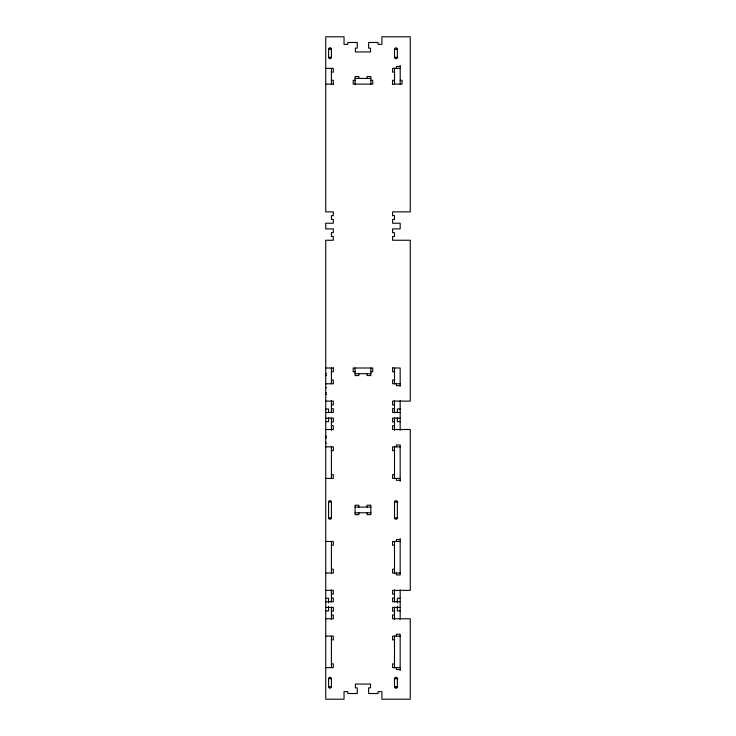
<?xml version="1.0" encoding="UTF-8"?>
<svg xmlns="http://www.w3.org/2000/svg" width="736" height="736" viewBox="0 0 736 736"><rect width="100%" height="100%" fill="white"/><g stroke="black" fill="none" stroke-linecap="round" stroke-linejoin="round"><path stroke-width="1.1" d="M329.342 48.125L328.808 48.512A1.067 1.067 0 0 0 328.569 49.183L328.569 57.307A1.417 1.417 0 0 0 329.995 58.724A1.417 1.417 0 0 0 331.412 57.307L331.412 49.183A1.067 1.067 0 0 0 331.172 48.512L330.639 48.125M396.566 687.875L397.1 687.488A1.067 1.067 0 0 0 397.339 686.817L397.339 678.693A1.417 1.417 0 0 0 395.913 677.276A1.417 1.417 0 0 0 394.496 678.693L394.496 686.817A1.067 1.067 0 0 0 394.735 687.488L395.269 687.875M328.569 49.413L331.412 49.413M394.524 49.413L397.928 49.413M328.569 57.307L331.412 57.307M397.928 57.307L394.524 57.307L394.496 49.183A1.067 1.067 0 0 1 394.735 48.512L395.149 48.18A1.693 1.693 0 0 1 396.557 48.125M400.172 66.452L396.391 66.452L396.391 68.347M325.735 68.347L333.307 68.347L333.307 72.128L331.412 72.128M400.2 68.347L392.601 68.347L392.601 72.128L394.496 72.128M355.065 78.439L370.843 78.439M331.412 80.325L333.307 80.325L333.307 84.116M355.083 80.325L353.188 80.325L353.188 84.116L372.747 84.116L372.747 80.325L370.852 80.325M394.496 80.325L392.601 80.325L392.601 84.116M400.172 80.325L402.068 80.325L402.068 84.116L392.288 84.116M325.735 84.116L333.62 84.116M325.735 368L333.629 368M392.306 368L400.172 368L400.172 386.133M331.412 371.781L333.307 371.781L333.307 368M355.083 371.781L353.188 371.781L353.188 368L372.747 368L372.747 371.781L370.852 371.781M394.496 371.781L392.601 371.781L392.601 368M325.735 373.676L326.444 373.676M355.083 373.676L370.852 373.676M325.735 375.572L326.444 375.572M331.412 379.988L333.307 379.988L333.307 383.769L325.735 383.769M394.496 379.988L392.601 379.988L392.601 383.769L400.172 383.769M400.172 385.664L396.391 385.664L396.391 383.769M325.735 387.559L326.444 387.559M325.735 392.702L326.444 392.702M325.735 394.432L326.444 394.432M325.735 401.12L333.307 401.12L333.307 404.901L331.412 404.901M394.496 404.901L392.601 404.901L392.601 401.12L410.265 401.12L410.265 240.249L392.601 240.249L392.601 236.468L394.496 236.468L394.496 232.677L392.601 232.677L392.601 228.896L400.172 228.896L400.172 223.22L392.601 223.22L392.601 219.429L394.496 219.429L394.496 215.648L392.601 215.648L392.601 211.867L410.265 211.867L410.265 36.8L381.883 36.8L381.883 44.372L378.092 44.372L378.092 42.476L368.635 42.476L368.635 48.153L370.521 48.153L370.521 51.943L355.387 51.943L355.387 48.153L357.273 48.153L357.273 42.476L347.815 42.476L347.815 44.372L344.025 44.372L344.025 36.8L325.735 36.8L325.735 211.867L333.307 211.867L333.307 215.648L331.412 215.648L331.412 219.429L333.307 219.429L333.307 223.22L325.735 223.22L325.735 228.896L333.307 228.896L333.307 232.677L331.412 232.677L331.412 236.468L333.307 236.468L333.307 240.249L325.735 240.249L325.735 699.2L344.025 699.2L344.025 691.628L347.815 691.628L347.815 693.524L357.273 693.524L357.273 687.847L355.387 687.847L355.387 684.057L370.521 684.057L370.521 687.847L368.635 687.847L368.635 693.524L378.092 693.524L378.092 691.628L381.883 691.628L381.883 699.2L410.265 699.2L410.265 618.764L392.601 618.764L392.601 614.983L394.496 614.983M331.412 408.692L333.307 408.692L333.307 412.473L325.735 412.473M394.496 408.692L392.601 408.692L392.601 412.473L400.172 412.473M325.735 409.004L328.569 409.004L328.569 412.418M400.172 409.004L397.339 409.004L397.339 412.418M325.735 418.149L333.307 418.149L333.307 421.94L331.412 421.94M400.172 418.149L392.601 418.149L392.601 421.94L394.496 421.94M325.735 421.627L328.569 421.627L328.569 417.634M400.172 421.627L397.339 421.627L397.339 417.634M331.412 425.721L333.307 425.721L333.307 429.511L325.735 429.511M394.496 425.721L392.601 425.721L392.601 429.511L410.265 429.511L410.265 590.373L392.601 590.373L392.601 594.164L394.496 594.164M325.735 436.19L326.444 436.19M325.735 437.929L326.444 437.929M325.735 443.072L326.444 443.072M325.735 446.853L333.307 446.853L333.307 450.644L331.412 450.644M400.172 446.853L392.601 446.853L392.601 450.644L394.496 450.644M331.412 474.619L333.307 474.619L333.307 478.4L325.735 478.4M394.496 474.619L392.601 474.619L392.601 478.4L400.172 478.4M400.172 480.295L396.391 480.295L396.391 478.4M328.569 502.053L331.412 502.053L331.412 517.831A1.417 1.417 0 0 1 329.995 519.248A1.417 1.417 0 0 1 328.569 517.831L328.569 502.053A1.417 1.417 0 0 1 329.995 500.636A1.417 1.417 0 0 1 331.412 502.053M394.496 502.053A1.417 1.417 0 0 1 395.913 500.636A1.417 1.417 0 0 1 397.339 502.053L397.339 517.831A1.417 1.417 0 0 1 395.913 519.248A1.417 1.417 0 0 1 394.496 517.831L394.496 502.053L397.9 502.053M355.065 507.104L370.843 507.104M355.065 512.78L370.843 512.78M328.569 517.831L331.412 517.831M394.496 517.831L397.9 517.831M400.172 539.589L396.391 539.589L396.391 541.484M325.735 541.484L333.307 541.484L333.307 545.275L331.412 545.275M400.172 541.484L392.601 541.484L392.601 545.275L394.496 545.275M331.412 569.241L333.307 569.241L333.307 573.031L325.735 573.031M394.496 569.241L392.601 569.241L392.601 573.031L400.172 573.031M325.735 590.373L333.307 590.373L333.307 594.164L331.412 594.164M331.412 597.945L333.307 597.945L333.307 601.735L325.735 601.735M394.496 597.945L392.601 597.945L392.601 601.735L400.172 601.735M325.735 598.267L328.569 598.267L328.569 602.848M400.172 598.267L397.339 598.267L397.339 602.848M325.735 607.412L333.307 607.412L333.307 611.193L331.412 611.193M400.172 607.412L392.601 607.412L392.601 611.193L394.496 611.193M325.735 610.88L328.569 610.88L328.569 606.289M400.172 610.88L397.339 610.88L397.339 606.289M331.412 614.983L333.307 614.983L333.307 618.764L325.735 618.764M325.735 636.116L333.307 636.116L333.307 639.897L331.412 639.897M400.172 636.116L392.601 636.116L392.601 639.897L394.496 639.897M331.412 663.872L333.307 663.872L333.307 667.653L325.735 667.653M394.496 663.872L392.601 663.872L392.601 667.653L400.172 667.653M400.172 669.548L396.391 669.548L396.391 667.653M329.342 687.875L328.808 687.488A1.067 1.067 0 0 1 328.569 686.817L328.569 678.693L331.412 678.693L331.412 686.817A1.067 1.067 0 0 1 331.172 687.488L330.758 687.82A1.693 1.693 0 0 1 329.351 687.875M394.496 678.693L397.9 678.693M328.569 686.587L331.412 686.587M394.496 686.587L397.9 686.587M396.566 48.125L397.1 48.512A1.067 1.067 0 0 1 397.339 49.183L397.366 57.307A1.417 1.417 0 0 1 395.913 58.724A1.417 1.417 0 0 1 394.496 57.307M400.2 65.504L400.2 84.116M400.172 400.596L400.172 430.358M400.172 481.243L400.172 444.967L396.391 444.967L396.391 446.853M400.172 538.651L400.172 574.917L396.391 574.917L396.391 573.031M400.172 589.849L400.172 619.289M400.172 670.496L400.172 634.22L396.391 634.22L396.391 636.116M394.524 68.347L394.524 84.116M394.514 368L394.496 383.769M394.496 400.522L394.496 412.703M394.496 417.928L394.496 430.358M394.496 446.384L394.496 478.4M394.496 541.484L394.496 573.031M394.496 589.784L394.496 601.965M394.496 607.182L394.496 619.362M394.496 636.116L394.496 667.653M370.843 84.116L370.852 76.544L367.071 76.544L367.071 78.439M370.852 368L370.852 375.572L367.071 375.572L367.071 373.676M367.071 507.104L367.071 505.209L370.852 505.209L370.852 514.676L367.071 514.676L367.071 512.78M358.864 78.439L358.864 76.544L355.083 76.544L355.065 84.116M358.864 373.676L358.864 375.572L355.083 375.572L355.083 368M358.864 507.104L358.864 505.209L355.083 505.209L355.083 514.676L358.864 514.676L358.864 512.78M331.412 68.347L331.412 84.116M331.412 368L331.412 383.769M331.412 400.522L331.412 412.703M331.412 417.928L331.412 430.358M331.412 446.384L331.412 478.4M331.412 541.484L331.412 573.031M331.412 589.784L331.412 601.965M331.412 607.182L331.412 619.362M331.412 636.116L331.412 667.653M396.686 687.82A1.693 1.693 0 0 1 395.158 687.82M328.569 678.693A1.417 1.417 0 0 1 329.995 677.276A1.417 1.417 0 0 1 331.412 678.693M329.222 48.18A1.693 1.693 0 0 1 330.749 48.18"/></g></svg>
